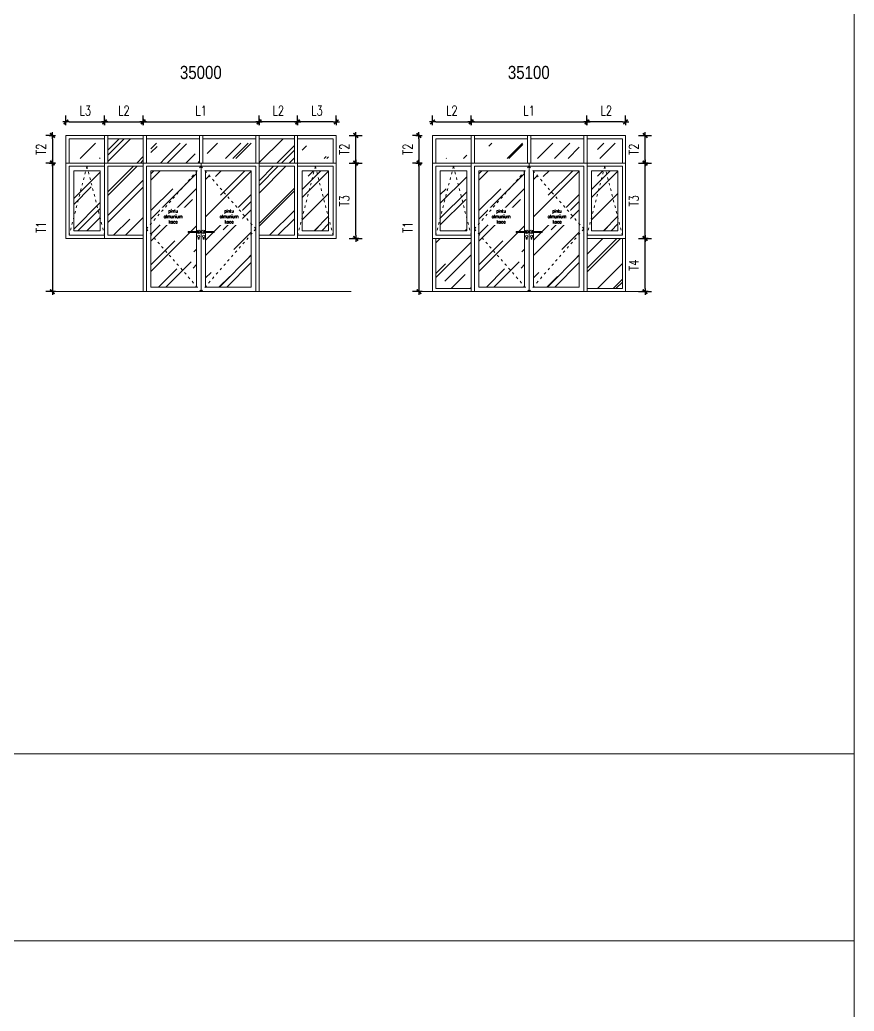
# Model space of a CAD drawing. Header units: centimetres. Extents: x 241563 to 294181, y -34797 to 61752.
# Drawn here: x 281215 to 294181, y -17854 to -2442 of the extents above; entities that cross this region are included whole.
import ezdxf

# ---------------------------------------------------------------- set-up
doc = ezdxf.new("R2010")
doc.units = ezdxf.units.CM
doc.header["$MEASUREMENT"] = 0
doc.linetypes.add('ACAD_ISO03W100', pattern=[30, 12, -18])
doc.layers.add('0.00', color=130, linetype='Continuous', lineweight=0)
doc.layers.add('0.09', color=30, linetype='Continuous', lineweight=9)
doc.styles.add('51DIM', font='SIMPLEX.shx', dxfattribs={"width": 0.85})
doc.styles.add('ISO', font='ARIALN.TTF')
doc.styles.add('TEXT', font='simplex.shx', dxfattribs={"width": 0.75})
doc.dimstyles.new('D100B', dxfattribs={"dimscale": 100, "dimtxt": 1.5, "dimasz": 0.5, "dimexe": 1, "dimexo": 2, "dimgap": 1, "dimtad": 1, "dimdec": 0, "dimzin": 0, "dimdsep": 46, "dimtxsty": 'TEXT', "dimblk1": 'tick', "dimblk2": 'tick', "dimsah": 1, "dimcen": 0, "dimclre": 15, "dimadec": 0, "dimazin": 0, "dimtfac": 1, "dimtdec": 0, "dimtix": 1, "dimtmove": 2, "dimatfit": 3, "dimldrblk": 'tick', "dimfxl": 1, "dimtolj": 1, "dimtzin": 0, "dimarcsym": 0})
pattern_1 = [(45, (29701, -23626.1), (424.2641, 1131.37085), [7500, -1000, 2500, -500]), (45, (29994.45, -22979.1), (-823.7794, 116.6726), [1500, -165, 3000, -375]), (45, (29577.25, -23148.82), (1601.59686, 2075.3584), [4000, -700, 2000, -500])]
pattern_2 = [(45, (-17032.96, -6390.1), (424.2641, 1131.37085), [7500, -1000, 2500, -500]), (45, (-16739.5, -5743.1), (-823.7794, 116.6726), [1500, -165, 3000, -375]), (45, (-17156.7, -5912.83), (1601.59686, 2075.3584), [4000, -700, 2000, -500])]
pattern_3 = [(45, (30301, -23626.1), (424.2641, 1131.37085), [7500, -1000, 2500, -500]), (45, (30594.45, -22979.1), (-823.7794, 116.6726), [1500, -165, 3000, -375]), (45, (30177.25, -23148.82), (1601.59686, 2075.3584), [4000, -700, 2000, -500])]
pattern_4 = [(45, (34797.87, -23626.1), (424.2641, 1131.37085), [7500, -1000, 2500, -500]), (45, (35091.3, -22979.1), (-823.7794, 116.6726), [1500, -165, 3000, -375]), (45, (34674.12, -23148.82), (1601.59686, 2075.3584), [4000, -700, 2000, -500])]

# ---------------------------------------------------------------- blocks, each defined once
blk = doc.blocks.new('tick')
for p, q in [((-1, 0), (1, 0)), ((0, 1), (0, -1))]:
    blk.add_line(p, q)
at = {"const_width": 0.5}
blk.add_lwpolyline([(-0.71, -0.71), (0.71, 0.71)], dxfattribs=at)
blk = doc.blocks.new('*D359')
at = {"color": 15, "linetype": 'Continuous', "lineweight": -2, "ltscale": 2, "transparency": 16777216}
for p, q in [((283132, -4040), (283132, -3929)), ((284932, -4040), (284932, -3929))]:
    blk.add_line(p, q, dxfattribs=at)
at = {"color": 0, "linetype": 'Continuous', "lineweight": -2, "ltscale": 2, "transparency": 16777216}
blk.add_line((283182, -4029), (284882, -4029), dxfattribs=at)
at = {"layer": 'Defpoints', "color": 0, "linetype": 'Continuous', "ltscale": 2, "transparency": 16777216}
for p in [(284932, -4029), (283132, -4240), (284932, -4240)]:
    blk.add_point(p, dxfattribs=at)
at = {"color": 0, "linetype": 'Continuous', "lineweight": -2, "ltscale": 2, "transparency": 16777216, "xscale": 50, "yscale": 50, "zscale": 50, "rotation": 180}
blk.add_blockref('tick', (283132, -4029), dxfattribs=at)
at = {"color": 0, "linetype": 'Continuous', "lineweight": -2, "ltscale": 2, "transparency": 16777216, "xscale": 50, "yscale": 50, "zscale": 50}
blk.add_blockref('tick', (284932, -4029), dxfattribs=at)
at = {"color": 0, "linetype": 'Continuous', "ltscale": 2, "transparency": 16777216, "insert": (284032, -3854), "char_height": 150, "attachment_point": 5, "style": 'TEXT'}
blk.add_mtext('\\A1;L1', dxfattribs=at)
blk = doc.blocks.new('*D360')
at = {"color": 15, "linetype": 'Continuous', "lineweight": -2, "ltscale": 2, "transparency": 16777216}
for p, q in [((284932, -4040), (284932, -3929)), ((285532, -4040), (285532, -3929))]:
    blk.add_line(p, q, dxfattribs=at)
at = {"color": 0, "linetype": 'Continuous', "lineweight": -2, "ltscale": 2, "transparency": 16777216}
blk.add_line((285482, -4029), (284982, -4029), dxfattribs=at)
at = {"layer": 'Defpoints', "color": 0, "linetype": 'Continuous', "ltscale": 2, "transparency": 16777216}
for p in [(284932, -4029), (284932, -4240), (285532, -4240)]:
    blk.add_point(p, dxfattribs=at)
at = {"color": 0, "linetype": 'Continuous', "lineweight": -2, "ltscale": 2, "transparency": 16777216, "xscale": 50, "yscale": 50, "zscale": 50, "rotation": 180}
blk.add_blockref('tick', (284932, -4029), dxfattribs=at)
at = {"color": 0, "linetype": 'Continuous', "lineweight": -2, "ltscale": 2, "transparency": 16777216, "xscale": 50, "yscale": 50, "zscale": 50}
blk.add_blockref('tick', (285532, -4029), dxfattribs=at)
at = {"color": 0, "linetype": 'Continuous', "ltscale": 2, "transparency": 16777216, "insert": (285232, -3854), "char_height": 150, "attachment_point": 5, "style": 'TEXT'}
blk.add_mtext('\\A1;L2', dxfattribs=at)
blk = doc.blocks.new('*D361')
at = {"color": 15, "linetype": 'Continuous', "lineweight": -2, "ltscale": 2, "transparency": 16777216}
for p, q in [((285532, -4040), (285532, -3929)), ((286132, -4040), (286132, -3929))]:
    blk.add_line(p, q, dxfattribs=at)
at = {"color": 0, "linetype": 'Continuous', "lineweight": -2, "ltscale": 2, "transparency": 16777216}
blk.add_line((286082, -4029), (285582, -4029), dxfattribs=at)
at = {"layer": 'Defpoints', "color": 0, "linetype": 'Continuous', "ltscale": 2, "transparency": 16777216}
for p in [(285532, -4029), (285532, -4240), (286132, -4240)]:
    blk.add_point(p, dxfattribs=at)
at = {"color": 0, "linetype": 'Continuous', "lineweight": -2, "ltscale": 2, "transparency": 16777216, "xscale": 50, "yscale": 50, "zscale": 50, "rotation": 180}
blk.add_blockref('tick', (285532, -4029), dxfattribs=at)
at = {"color": 0, "linetype": 'Continuous', "lineweight": -2, "ltscale": 2, "transparency": 16777216, "xscale": 50, "yscale": 50, "zscale": 50}
blk.add_blockref('tick', (286132, -4029), dxfattribs=at)
at = {"color": 0, "linetype": 'Continuous', "ltscale": 2, "transparency": 16777216, "insert": (285832, -3854), "char_height": 150, "attachment_point": 5, "style": 'TEXT'}
blk.add_mtext('\\A1;L3', dxfattribs=at)
blk = doc.blocks.new('*D362')
at = {"color": 15, "linetype": 'Continuous', "lineweight": -2, "ltscale": 2, "transparency": 16777216}
for p, q in [((282532, -4040), (282532, -3929)), ((283132, -4040), (283132, -3929))]:
    blk.add_line(p, q, dxfattribs=at)
at = {"color": 0, "linetype": 'Continuous', "lineweight": -2, "ltscale": 2, "transparency": 16777216}
blk.add_line((282582, -4029), (283082, -4029), dxfattribs=at)
at = {"layer": 'Defpoints', "color": 0, "linetype": 'Continuous', "ltscale": 2, "transparency": 16777216}
for p in [(283132, -4029), (282532, -4240), (283132, -4240)]:
    blk.add_point(p, dxfattribs=at)
at = {"color": 0, "linetype": 'Continuous', "lineweight": -2, "ltscale": 2, "transparency": 16777216, "xscale": 50, "yscale": 50, "zscale": 50, "rotation": 180}
blk.add_blockref('tick', (282532, -4029), dxfattribs=at)
at = {"color": 0, "linetype": 'Continuous', "lineweight": -2, "ltscale": 2, "transparency": 16777216, "xscale": 50, "yscale": 50, "zscale": 50}
blk.add_blockref('tick', (283132, -4029), dxfattribs=at)
at = {"color": 0, "linetype": 'Continuous', "ltscale": 2, "transparency": 16777216, "insert": (282832, -3854), "char_height": 150, "attachment_point": 5, "style": 'TEXT'}
blk.add_mtext('\\A1;L2', dxfattribs=at)
blk = doc.blocks.new('*D363')
at = {"color": 15, "linetype": 'Continuous', "lineweight": -2, "ltscale": 2, "transparency": 16777216}
for p, q in [((281932, -4040), (281932, -3929)), ((282532, -4040), (282532, -3929))]:
    blk.add_line(p, q, dxfattribs=at)
at = {"color": 0, "linetype": 'Continuous', "lineweight": -2, "ltscale": 2, "transparency": 16777216}
blk.add_line((281982, -4029), (282482, -4029), dxfattribs=at)
at = {"layer": 'Defpoints', "color": 0, "linetype": 'Continuous', "ltscale": 2, "transparency": 16777216}
for p in [(282532, -4029), (281932, -4240), (282532, -4240)]:
    blk.add_point(p, dxfattribs=at)
at = {"color": 0, "linetype": 'Continuous', "lineweight": -2, "ltscale": 2, "transparency": 16777216, "xscale": 50, "yscale": 50, "zscale": 50, "rotation": 180}
blk.add_blockref('tick', (281932, -4029), dxfattribs=at)
at = {"color": 0, "linetype": 'Continuous', "lineweight": -2, "ltscale": 2, "transparency": 16777216, "xscale": 50, "yscale": 50, "zscale": 50}
blk.add_blockref('tick', (282532, -4029), dxfattribs=at)
at = {"color": 0, "linetype": 'Continuous', "ltscale": 2, "transparency": 16777216, "insert": (282232, -3854), "char_height": 150, "attachment_point": 5, "style": 'TEXT'}
blk.add_mtext('\\A1;L3', dxfattribs=at)
blk = doc.blocks.new('*D364')
at = {"color": 15, "linetype": 'Continuous', "lineweight": -2, "ltscale": 2, "transparency": 16777216}
for p, q in [((281732, -4668), (281621, -4668)), ((281732, -6668), (281621, -6668))]:
    blk.add_line(p, q, dxfattribs=at)
at = {"color": 0, "linetype": 'Continuous', "lineweight": -2, "ltscale": 2, "transparency": 16777216}
blk.add_line((281721, -4718), (281721, -6618), dxfattribs=at)
at = {"layer": 'Defpoints', "color": 0, "linetype": 'Continuous', "ltscale": 2, "transparency": 16777216}
for p in [(281932, -4668), (281721, -6668), (281932, -6668)]:
    blk.add_point(p, dxfattribs=at)
at = {"color": 0, "linetype": 'Continuous', "lineweight": -2, "ltscale": 2, "transparency": 16777216, "xscale": 50, "yscale": 50, "zscale": 50}
for p, rotation in [((281721, -4668), 90), ((281721, -6668), 270)]:
    blk.add_blockref('tick', p, dxfattribs=dict(at, rotation=rotation))
at = {"color": 0, "linetype": 'Continuous', "ltscale": 2, "transparency": 16777216, "insert": (281546, -5668), "char_height": 150, "attachment_point": 5, "rotation": 90, "style": 'TEXT'}
blk.add_mtext('\\A1;T1', dxfattribs=at)
blk = doc.blocks.new('*D365')
at = {"color": 15, "linetype": 'Continuous', "lineweight": -2, "ltscale": 2, "transparency": 16777216}
for p, q in [((281732, -4240), (281621, -4240)), ((281732, -4668), (281621, -4668))]:
    blk.add_line(p, q, dxfattribs=at)
at = {"color": 0, "linetype": 'Continuous', "lineweight": -2, "ltscale": 2, "transparency": 16777216}
blk.add_line((281721, -4290), (281721, -4618), dxfattribs=at)
at = {"layer": 'Defpoints', "color": 0, "linetype": 'Continuous', "ltscale": 2, "transparency": 16777216}
for p in [(281932, -4240), (281721, -4668), (281932, -4668)]:
    blk.add_point(p, dxfattribs=at)
at = {"color": 0, "linetype": 'Continuous', "lineweight": -2, "ltscale": 2, "transparency": 16777216, "xscale": 50, "yscale": 50, "zscale": 50}
for p, rotation in [((281721, -4240), 90), ((281721, -4668), 270)]:
    blk.add_blockref('tick', p, dxfattribs=dict(at, rotation=rotation))
at = {"color": 0, "linetype": 'Continuous', "ltscale": 2, "transparency": 16777216, "insert": (281546, -4454), "char_height": 150, "attachment_point": 5, "rotation": 90, "style": 'TEXT'}
blk.add_mtext('\\A1;T2', dxfattribs=at)
blk = doc.blocks.new('*D366')
at = {"color": 15, "linetype": 'Continuous', "lineweight": -2, "ltscale": 2, "transparency": 16777216}
for p, q in [((286332, -4240), (286535, -4240)), ((286332, -4668), (286535, -4668))]:
    blk.add_line(p, q, dxfattribs=at)
at = {"color": 0, "linetype": 'Continuous', "lineweight": -2, "ltscale": 2, "transparency": 16777216}
blk.add_line((286435, -4618), (286435, -4290), dxfattribs=at)
at = {"layer": 'Defpoints', "color": 0, "linetype": 'Continuous', "ltscale": 2, "transparency": 16777216}
for p in [(286132, -4240), (286435, -4240), (286132, -4668)]:
    blk.add_point(p, dxfattribs=at)
at = {"color": 0, "linetype": 'Continuous', "lineweight": -2, "ltscale": 2, "transparency": 16777216, "xscale": 50, "yscale": 50, "zscale": 50}
for p, rotation in [((286435, -4240), 90), ((286435, -4668), 270)]:
    blk.add_blockref('tick', p, dxfattribs=dict(at, rotation=rotation))
at = {"color": 0, "linetype": 'Continuous', "ltscale": 2, "transparency": 16777216, "insert": (286260, -4454), "char_height": 150, "attachment_point": 5, "rotation": 90, "style": 'TEXT'}
blk.add_mtext('\\A1;T2', dxfattribs=at)
blk = doc.blocks.new('*D367')
at = {"color": 15, "linetype": 'Continuous', "lineweight": -2, "ltscale": 2, "transparency": 16777216}
for p, q in [((286332, -4668), (286535, -4668)), ((286332, -5841), (286535, -5841))]:
    blk.add_line(p, q, dxfattribs=at)
at = {"color": 0, "linetype": 'Continuous', "lineweight": -2, "ltscale": 2, "transparency": 16777216}
blk.add_line((286435, -5791), (286435, -4718), dxfattribs=at)
at = {"layer": 'Defpoints', "color": 0, "linetype": 'Continuous', "ltscale": 2, "transparency": 16777216}
for p in [(286132, -4668), (286435, -4668), (286132, -5841)]:
    blk.add_point(p, dxfattribs=at)
at = {"color": 0, "linetype": 'Continuous', "lineweight": -2, "ltscale": 2, "transparency": 16777216, "xscale": 50, "yscale": 50, "zscale": 50}
for p, rotation in [((286435, -4668), 90), ((286435, -5841), 270)]:
    blk.add_blockref('tick', p, dxfattribs=dict(at, rotation=rotation))
at = {"color": 0, "linetype": 'Continuous', "ltscale": 2, "transparency": 16777216, "insert": (286260, -5255), "char_height": 150, "attachment_point": 5, "rotation": 90, "style": 'TEXT'}
blk.add_mtext('\\A1;T3', dxfattribs=at)
blk = doc.blocks.new('*D368')
at = {"color": 15, "linetype": 'Continuous', "lineweight": -2, "ltscale": 2, "transparency": 16777216}
for p, q in [((288229, -4040), (288229, -3929)), ((290029, -4040), (290029, -3929))]:
    blk.add_line(p, q, dxfattribs=at)
at = {"color": 0, "linetype": 'Continuous', "lineweight": -2, "ltscale": 2, "transparency": 16777216}
blk.add_line((288279, -4029), (289979, -4029), dxfattribs=at)
at = {"layer": 'Defpoints', "color": 0, "linetype": 'Continuous', "ltscale": 2, "transparency": 16777216}
for p in [(290029, -4029), (288229, -4240), (290029, -4240)]:
    blk.add_point(p, dxfattribs=at)
at = {"color": 0, "linetype": 'Continuous', "lineweight": -2, "ltscale": 2, "transparency": 16777216, "xscale": 50, "yscale": 50, "zscale": 50, "rotation": 180}
blk.add_blockref('tick', (288229, -4029), dxfattribs=at)
at = {"color": 0, "linetype": 'Continuous', "lineweight": -2, "ltscale": 2, "transparency": 16777216, "xscale": 50, "yscale": 50, "zscale": 50}
blk.add_blockref('tick', (290029, -4029), dxfattribs=at)
at = {"color": 0, "linetype": 'Continuous', "ltscale": 2, "transparency": 16777216, "insert": (289129, -3854), "char_height": 150, "attachment_point": 5, "style": 'TEXT'}
blk.add_mtext('\\A1;L1', dxfattribs=at)
blk = doc.blocks.new('*D369')
at = {"color": 15, "linetype": 'Continuous', "lineweight": -2, "ltscale": 2, "transparency": 16777216}
for p, q in [((287629, -4040), (287629, -3929)), ((288229, -4040), (288229, -3929))]:
    blk.add_line(p, q, dxfattribs=at)
at = {"color": 0, "linetype": 'Continuous', "lineweight": -2, "ltscale": 2, "transparency": 16777216}
blk.add_line((287679, -4029), (288179, -4029), dxfattribs=at)
at = {"layer": 'Defpoints', "color": 0, "linetype": 'Continuous', "ltscale": 2, "transparency": 16777216}
for p in [(288229, -4029), (287629, -4240), (288229, -4240)]:
    blk.add_point(p, dxfattribs=at)
at = {"color": 0, "linetype": 'Continuous', "lineweight": -2, "ltscale": 2, "transparency": 16777216, "xscale": 50, "yscale": 50, "zscale": 50, "rotation": 180}
blk.add_blockref('tick', (287629, -4029), dxfattribs=at)
at = {"color": 0, "linetype": 'Continuous', "lineweight": -2, "ltscale": 2, "transparency": 16777216, "xscale": 50, "yscale": 50, "zscale": 50}
blk.add_blockref('tick', (288229, -4029), dxfattribs=at)
at = {"color": 0, "linetype": 'Continuous', "ltscale": 2, "transparency": 16777216, "insert": (287929, -3854), "char_height": 150, "attachment_point": 5, "style": 'TEXT'}
blk.add_mtext('\\A1;L2', dxfattribs=at)
blk = doc.blocks.new('*D370')
at = {"color": 15, "linetype": 'Continuous', "lineweight": -2, "ltscale": 2, "transparency": 16777216}
for p, q in [((290029, -4040), (290029, -3929)), ((290629, -4040), (290629, -3929))]:
    blk.add_line(p, q, dxfattribs=at)
at = {"color": 0, "linetype": 'Continuous', "lineweight": -2, "ltscale": 2, "transparency": 16777216}
blk.add_line((290579, -4029), (290079, -4029), dxfattribs=at)
at = {"layer": 'Defpoints', "color": 0, "linetype": 'Continuous', "ltscale": 2, "transparency": 16777216}
for p in [(290029, -4029), (290029, -4240), (290629, -4240)]:
    blk.add_point(p, dxfattribs=at)
at = {"color": 0, "linetype": 'Continuous', "lineweight": -2, "ltscale": 2, "transparency": 16777216, "xscale": 50, "yscale": 50, "zscale": 50, "rotation": 180}
blk.add_blockref('tick', (290029, -4029), dxfattribs=at)
at = {"color": 0, "linetype": 'Continuous', "lineweight": -2, "ltscale": 2, "transparency": 16777216, "xscale": 50, "yscale": 50, "zscale": 50}
blk.add_blockref('tick', (290629, -4029), dxfattribs=at)
at = {"color": 0, "linetype": 'Continuous', "ltscale": 2, "transparency": 16777216, "insert": (290329, -3854), "char_height": 150, "attachment_point": 5, "style": 'TEXT'}
blk.add_mtext('\\A1;L2', dxfattribs=at)
blk = doc.blocks.new('*D371')
at = {"color": 15, "linetype": 'Continuous', "lineweight": -2, "ltscale": 2, "transparency": 16777216}
for p, q in [((287429, -4668), (287317, -4668)), ((287429, -6668), (287317, -6668))]:
    blk.add_line(p, q, dxfattribs=at)
at = {"color": 0, "linetype": 'Continuous', "lineweight": -2, "ltscale": 2, "transparency": 16777216}
blk.add_line((287417, -4718), (287417, -6618), dxfattribs=at)
at = {"layer": 'Defpoints', "color": 0, "linetype": 'Continuous', "ltscale": 2, "transparency": 16777216}
for p in [(287629, -4668), (287417, -6668), (287629, -6668)]:
    blk.add_point(p, dxfattribs=at)
at = {"color": 0, "linetype": 'Continuous', "lineweight": -2, "ltscale": 2, "transparency": 16777216, "xscale": 50, "yscale": 50, "zscale": 50}
for p, rotation in [((287417, -4668), 90), ((287417, -6668), 270)]:
    blk.add_blockref('tick', p, dxfattribs=dict(at, rotation=rotation))
at = {"color": 0, "linetype": 'Continuous', "ltscale": 2, "transparency": 16777216, "insert": (287242, -5668), "char_height": 150, "attachment_point": 5, "rotation": 90, "style": 'TEXT'}
blk.add_mtext('\\A1;T1', dxfattribs=at)
blk = doc.blocks.new('*D372')
at = {"color": 15, "linetype": 'Continuous', "lineweight": -2, "ltscale": 2, "transparency": 16777216}
for p, q in [((287429, -4240), (287317, -4240)), ((287429, -4668), (287317, -4668))]:
    blk.add_line(p, q, dxfattribs=at)
at = {"color": 0, "linetype": 'Continuous', "lineweight": -2, "ltscale": 2, "transparency": 16777216}
blk.add_line((287417, -4290), (287417, -4618), dxfattribs=at)
at = {"layer": 'Defpoints', "color": 0, "linetype": 'Continuous', "ltscale": 2, "transparency": 16777216}
for p in [(287629, -4240), (287417, -4668), (287629, -4668)]:
    blk.add_point(p, dxfattribs=at)
at = {"color": 0, "linetype": 'Continuous', "lineweight": -2, "ltscale": 2, "transparency": 16777216, "xscale": 50, "yscale": 50, "zscale": 50}
for p, rotation in [((287417, -4240), 90), ((287417, -4668), 270)]:
    blk.add_blockref('tick', p, dxfattribs=dict(at, rotation=rotation))
at = {"color": 0, "linetype": 'Continuous', "ltscale": 2, "transparency": 16777216, "insert": (287242, -4454), "char_height": 150, "attachment_point": 5, "rotation": 90, "style": 'TEXT'}
blk.add_mtext('\\A1;T2', dxfattribs=at)
blk = doc.blocks.new('*D373')
at = {"color": 15, "linetype": 'Continuous', "lineweight": -2, "ltscale": 2, "transparency": 16777216}
for p, q in [((290829, -4240), (291032, -4240)), ((290829, -4668), (291032, -4668))]:
    blk.add_line(p, q, dxfattribs=at)
at = {"color": 0, "linetype": 'Continuous', "lineweight": -2, "ltscale": 2, "transparency": 16777216}
blk.add_line((290932, -4618), (290932, -4290), dxfattribs=at)
at = {"layer": 'Defpoints', "color": 0, "linetype": 'Continuous', "ltscale": 2, "transparency": 16777216}
for p in [(290629, -4240), (290932, -4240), (290629, -4668)]:
    blk.add_point(p, dxfattribs=at)
at = {"color": 0, "linetype": 'Continuous', "lineweight": -2, "ltscale": 2, "transparency": 16777216, "xscale": 50, "yscale": 50, "zscale": 50}
for p, rotation in [((290932, -4240), 90), ((290932, -4668), 270)]:
    blk.add_blockref('tick', p, dxfattribs=dict(at, rotation=rotation))
at = {"color": 0, "linetype": 'Continuous', "ltscale": 2, "transparency": 16777216, "insert": (290757, -4454), "char_height": 150, "attachment_point": 5, "rotation": 90, "style": 'TEXT'}
blk.add_mtext('\\A1;T2', dxfattribs=at)
blk = doc.blocks.new('*D374')
at = {"color": 15, "linetype": 'Continuous', "lineweight": -2, "ltscale": 2, "transparency": 16777216}
for p, q in [((290829, -4668), (291032, -4668)), ((290829, -5841), (291032, -5841))]:
    blk.add_line(p, q, dxfattribs=at)
at = {"color": 0, "linetype": 'Continuous', "lineweight": -2, "ltscale": 2, "transparency": 16777216}
blk.add_line((290932, -5791), (290932, -4718), dxfattribs=at)
at = {"layer": 'Defpoints', "color": 0, "linetype": 'Continuous', "ltscale": 2, "transparency": 16777216}
for p in [(290629, -4668), (290932, -4668), (290629, -5841)]:
    blk.add_point(p, dxfattribs=at)
at = {"color": 0, "linetype": 'Continuous', "lineweight": -2, "ltscale": 2, "transparency": 16777216, "xscale": 50, "yscale": 50, "zscale": 50}
for p, rotation in [((290932, -4668), 90), ((290932, -5841), 270)]:
    blk.add_blockref('tick', p, dxfattribs=dict(at, rotation=rotation))
at = {"color": 0, "linetype": 'Continuous', "ltscale": 2, "transparency": 16777216, "insert": (290757, -5255), "char_height": 150, "attachment_point": 5, "rotation": 90, "style": 'TEXT'}
blk.add_mtext('\\A1;T3', dxfattribs=at)
blk = doc.blocks.new('*D375')
at = {"color": 15, "linetype": 'Continuous', "lineweight": -2, "ltscale": 2, "transparency": 16777216}
for p, q in [((290829, -5841), (291032, -5841)), ((290829, -6668), (291032, -6668))]:
    blk.add_line(p, q, dxfattribs=at)
at = {"color": 0, "linetype": 'Continuous', "lineweight": -2, "ltscale": 2, "transparency": 16777216}
blk.add_line((290932, -6618), (290932, -5891), dxfattribs=at)
at = {"layer": 'Defpoints', "color": 0, "linetype": 'Continuous', "ltscale": 2, "transparency": 16777216}
for p in [(290629, -5841), (290932, -5841), (290629, -6668)]:
    blk.add_point(p, dxfattribs=at)
at = {"color": 0, "linetype": 'Continuous', "lineweight": -2, "ltscale": 2, "transparency": 16777216, "xscale": 50, "yscale": 50, "zscale": 50}
for p, rotation in [((290932, -5841), 90), ((290932, -6668), 270)]:
    blk.add_blockref('tick', p, dxfattribs=dict(at, rotation=rotation))
at = {"color": 0, "linetype": 'Continuous', "ltscale": 2, "transparency": 16777216, "insert": (290757, -6255), "char_height": 150, "attachment_point": 5, "rotation": 90, "style": 'TEXT'}
blk.add_mtext('\\A1;T4', dxfattribs=at)

msp = doc.modelspace()

# ---------------------------------------------------------------- hatches: boundary and pattern name
at = {"layer": '0.00', "linetype": 'Continuous', "ltscale": 2}
h = msp.add_hatch(dxfattribs=at)
h.set_pattern_fill('AR-RROOF', color=4, scale=500, angle=45)
h.set_pattern_definition(pattern_2)
h.paths.add_polyline_path([(282462.2, -4598.1), (282052.2, -4598.1), (282052.2, -4359.8), (282462.2, -4359.8)])
h.paths.add_polyline_path([(282582.2, -4668.1), (283132.2, -4668.1), (283132.2, -4289.8), (282582.2, -4289.8)])
h.paths.add_polyline_path([(283937.2, -4598.1), (283252.2, -4598.1), (283252.2, -4359.8), (283937.2, -4359.8)], flags=16)
edge = h.paths.add_edge_path()
edge.add_line((283182.2, -4668.1), (283607.2, -4289.8))
edge.add_line((283607.2, -4289.8), (284032.2, -4668.1))
h = msp.add_hatch(dxfattribs=at)
h.set_pattern_fill('AR-RROOF', color=4, scale=500, angle=45)
h.set_pattern_definition(pattern_2)
h.paths.add_polyline_path([(283937.2, -4598.1), (283252.2, -4598.1), (283252.2, -4359.8), (283937.2, -4359.8)])
h.paths.add_polyline_path([(284127.2, -4598.1), (284812.2, -4598.1), (284812.2, -4359.8), (284127.2, -4359.8)])
h.paths.add_polyline_path([(285482.2, -4668.1), (284932.2, -4668.1), (284932.2, -4289.8), (285482.2, -4289.8)])
h.paths.add_polyline_path([(286012.2, -4598.1), (285602.2, -4598.1), (285602.2, -4359.8), (286012.2, -4359.8)])
h = msp.add_hatch(dxfattribs=at)
h.set_pattern_fill('AR-RROOF', color=4, scale=500, angle=45)
h.set_pattern_definition(pattern_2)
h.paths.add_polyline_path([(288159.1, -4598.1), (287749.1, -4598.1), (287749.1, -4359.8), (288159.1, -4359.8)])
h.paths.add_polyline_path([(289034.1, -4598.1), (288349.1, -4598.1), (288349.1, -4359.8), (289034.1, -4359.8)])
h.paths.add_polyline_path([(289224.1, -4598.1), (289909.1, -4598.1), (289909.1, -4359.8), (289224.1, -4359.8)])
h.paths.add_polyline_path([(290509.1, -4598.1), (290099.1, -4598.1), (290099.1, -4359.8), (290509.1, -4359.8)])
h = msp.add_hatch(dxfattribs=at)
h.set_pattern_fill('AR-RROOF', color=4, scale=500, angle=45)
h.set_pattern_definition(pattern_2)
h.paths.add_polyline_path([(282582.2, -4718.1), (283132.2, -4718.1), (283132.2, -5791.5), (282582.2, -5791.5)])
h = msp.add_hatch(dxfattribs=at)
h.set_pattern_fill('AR-RROOF', color=4, scale=500, angle=45)
h.set_pattern_definition(pattern_2)
h.paths.add_polyline_path([(285482.2, -4718.1), (284932.2, -4718.1), (284932.2, -5791.5), (285482.2, -5791.5)])
h = msp.add_hatch(dxfattribs=at)
h.set_pattern_fill('AR-RROOF', color=4, scale=500, angle=45)
h.set_pattern_definition(pattern_3)
h.paths.add_polyline_path([(282052.2, -4788.1), (282462.2, -4788.1), (282462.2, -5721.5), (282052.2, -5721.5)])
h = msp.add_hatch(dxfattribs=at)
h.set_pattern_fill('AR-RROOF', color=4, scale=500, angle=45)
h.set_pattern_definition(pattern_1)
h.paths.add_polyline_path([(283962.2, -6598.1), (283252.2, -6598.1), (283252.2, -4788.1), (283962.2, -4788.1)])
h = msp.add_hatch(dxfattribs=at)
h.set_pattern_fill('AR-RROOF', color=4, scale=500, angle=45)
h.set_pattern_definition(pattern_1)
h.paths.add_polyline_path([(284102.2, -6598.1), (284812.2, -6598.1), (284812.2, -4788.1), (284102.2, -4788.1)])
h = msp.add_hatch(dxfattribs=at)
h.set_pattern_fill('AR-RROOF', color=4, scale=500, angle=45)
h.set_pattern_definition(pattern_3)
h.paths.add_polyline_path([(286012.2, -4788.1), (285602.2, -4788.1), (285602.2, -5721.5), (286012.2, -5721.5)])
h = msp.add_hatch(dxfattribs=at)
h.set_pattern_fill('AR-RROOF', color=4, scale=500, angle=45)
h.set_pattern_definition([(45, (33947.87, -23626.1), (424.2641, 1131.37085), [7500, -1000, 2500, -500]), (45, (34241.3, -22979.1), (-823.7794, 116.6726), [1500, -165, 3000, -375]), (45, (33824.12, -23148.82), (1601.59686, 2075.3584), [4000, -700, 2000, -500])])
h.paths.add_polyline_path([(287749.1, -4788.1), (288159.1, -4788.1), (288159.1, -5721.5), (287749.1, -5721.5)])
h = msp.add_hatch(dxfattribs=at)
h.set_pattern_fill('AR-RROOF', color=4, scale=500, angle=45)
h.set_pattern_definition(pattern_4)
h.paths.add_polyline_path([(289059.1, -6598.1), (288349.1, -6598.1), (288349.1, -4788.1), (289059.1, -4788.1)])
h = msp.add_hatch(dxfattribs=at)
h.set_pattern_fill('AR-RROOF', color=4, scale=500, angle=45)
h.set_pattern_definition(pattern_4)
h.paths.add_polyline_path([(289199.1, -6598.1), (289909.1, -6598.1), (289909.1, -4788.1), (289199.1, -4788.1)])
h = msp.add_hatch(dxfattribs=at)
h.set_pattern_fill('AR-RROOF', color=4, scale=500, angle=45)
h.set_pattern_definition(pattern_4)
h.paths.add_polyline_path([(290509.1, -4788.1), (290099.1, -4788.1), (290099.1, -5721.5), (290509.1, -5721.5)])
h = msp.add_hatch(dxfattribs=at)
h.set_pattern_fill('AR-RROOF', color=4, scale=500, angle=45)
h.set_pattern_definition([(45, (20891.6, -23626.1), (424.2641, 1131.37085), [7500, -1000, 2500, -500]), (45, (21185.04, -22979.1), (-823.7794, 116.6726), [1500, -165, 3000, -375]), (45, (20767.84, -23148.82), (1601.59686, 2075.3584), [4000, -700, 2000, -500])])
h.paths.add_polyline_path([(287679.1, -5841.5), (288229.1, -5841.5), (288229.1, -6618.1), (287679.1, -6618.1)])
h = msp.add_hatch(dxfattribs=at)
h.set_pattern_fill('AR-RROOF', color=4, scale=500, angle=45)
h.set_pattern_definition([(45, (21741.6, -23626.1), (424.2641, 1131.37085), [7500, -1000, 2500, -500]), (45, (22035.04, -22979.1), (-823.7794, 116.6726), [1500, -165, 3000, -375]), (45, (21617.84, -23148.82), (1601.59686, 2075.3584), [4000, -700, 2000, -500])])
h.paths.add_polyline_path([(290579.1, -5841.5), (290029.1, -5841.5), (290029.1, -6618.1), (290579.1, -6618.1)])

# ---------------------------------------------------------------- linework, layer by layer
at = {"layer": '0.00', "color": 40, "linetype": 'Continuous', "ltscale": 2, "true_color": 0xf8d731}
for p, q in [((282532.2, -4668.1), (281932.2, -4668.1)), ((283132.2, -4668.1), (282532.2, -4668.1)), ((284932.2, -4668.1), (285532.2, -4668.1)), ((285532.2, -4668.1), (286132.2, -4668.1)), ((288229.1, -4668.1), (287629.1, -4668.1)), ((290029.1, -4668.1), (290629.1, -4668.1))]:
    msp.add_line(p, q, dxfattribs=at)
at = {"layer": '0.00', "color": 40, "linetype": 'Continuous', "ltscale": 0.5, "true_color": 0xf8d731}
for p, q in [((281699.1, -6668.1), (284334, -6668.1)), ((286365.4, -6668.1), (283730.5, -6668.1)), ((290833.4, -6668.1), (287315.6, -6668.1))]:
    msp.add_line(p, q, dxfattribs=at)
for points in [[(282582.2, -4668.1), (281932.2, -4668.1), (281932.2, -4239.8), (282582.2, -4239.8)], [(282532.2, -4668.1), (281982.2, -4668.1), (281982.2, -4289.8), (282532.2, -4289.8)], [(282532.2, -4668.1), (283182.2, -4668.1), (283182.2, -4239.8), (282532.2, -4239.8)], [(282582.2, -4668.1), (283132.2, -4668.1), (283132.2, -4289.8), (282582.2, -4289.8)], [(284057.2, -4668.1), (283132.2, -4668.1), (283132.2, -4239.8), (284057.2, -4239.8)], [(284057.2, -4668.1), (283132.2, -4668.1), (283132.2, -4239.8), (284057.2, -4239.8)], [(284007.2, -4668.1), (283182.2, -4668.1), (283182.2, -4289.8), (284007.2, -4289.8)], [(284007.2, -4668.1), (283182.2, -4668.1), (283182.2, -4289.8), (284007.2, -4289.8)], [(284007.2, -4668.1), (284932.2, -4668.1), (284932.2, -4239.8), (284007.2, -4239.8)], [(284007.2, -4668.1), (284932.2, -4668.1), (284932.2, -4239.8), (284007.2, -4239.8)], [(284057.2, -4668.1), (284882.2, -4668.1), (284882.2, -4289.8), (284057.2, -4289.8)], [(284057.2, -4668.1), (284882.2, -4668.1), (284882.2, -4289.8), (284057.2, -4289.8)], [(285532.2, -4668.1), (284882.2, -4668.1), (284882.2, -4239.8), (285532.2, -4239.8)], [(285482.2, -4668.1), (284932.2, -4668.1), (284932.2, -4289.8), (285482.2, -4289.8)], [(286132.2, -4668.1), (285482.2, -4668.1), (285482.2, -4239.8), (286132.2, -4239.8)], [(286082.2, -4668.1), (285532.2, -4668.1), (285532.2, -4289.8), (286082.2, -4289.8)], [(288279.1, -4668.1), (287629.1, -4668.1), (287629.1, -4239.8), (288279.1, -4239.8)], [(288229.1, -4668.1), (287679.1, -4668.1), (287679.1, -4289.8), (288229.1, -4289.8)], [(289154.1, -4668.1), (288229.1, -4668.1), (288229.1, -4239.8), (289154.1, -4239.8)], [(289154.1, -4668.1), (288229.1, -4668.1), (288229.1, -4239.8), (289154.1, -4239.8)], [(289104.1, -4668.1), (288279.1, -4668.1), (288279.1, -4289.8), (289104.1, -4289.8)], [(289104.1, -4668.1), (288279.1, -4668.1), (288279.1, -4289.8), (289104.1, -4289.8)], [(289104.1, -4668.1), (290029.1, -4668.1), (290029.1, -4239.8), (289104.1, -4239.8)], [(289104.1, -4668.1), (290029.1, -4668.1), (290029.1, -4239.8), (289104.1, -4239.8)], [(289154.1, -4668.1), (289979.1, -4668.1), (289979.1, -4289.8), (289154.1, -4289.8)], [(289154.1, -4668.1), (289979.1, -4668.1), (289979.1, -4289.8), (289154.1, -4289.8)], [(290629.1, -4668.1), (289979.1, -4668.1), (289979.1, -4239.8), (290629.1, -4239.8)], [(290579.1, -4668.1), (290029.1, -4668.1), (290029.1, -4289.8), (290579.1, -4289.8)], [(284032.2, -6668.1), (283132.2, -6668.1), (283132.2, -4668.1), (284032.2, -4668.1)], [(284032.2, -6668.1), (283182.2, -6668.1), (283182.2, -4718.1), (284032.2, -4718.1)], [(284032.2, -6668.1), (284932.2, -6668.1), (284932.2, -4668.1), (284032.2, -4668.1)], [(284032.2, -6668.1), (284882.2, -6668.1), (284882.2, -4718.1), (284032.2, -4718.1)], [(289129.1, -6668.1), (288229.1, -6668.1), (288229.1, -4668.1), (289129.1, -4668.1)], [(289129.1, -6668.1), (288279.1, -6668.1), (288279.1, -4718.1), (289129.1, -4718.1)], [(289129.1, -6668.1), (290029.1, -6668.1), (290029.1, -4668.1), (289129.1, -4668.1)], [(289129.1, -6668.1), (289979.1, -6668.1), (289979.1, -4718.1), (289129.1, -4718.1)], [(283962.2, -6598.1), (283252.2, -6598.1), (283252.2, -4788.1), (283962.2, -4788.1)], [(284102.2, -6598.1), (284812.2, -6598.1), (284812.2, -4788.1), (284102.2, -4788.1)], [(289059.1, -6598.1), (288349.1, -6598.1), (288349.1, -4788.1), (289059.1, -4788.1)], [(289199.1, -6598.1), (289909.1, -6598.1), (289909.1, -4788.1), (289199.1, -4788.1)], [(283994.8, -5730.5), (283829.5, -5730.5), (283829.5, -5746.3), (283994.8, -5746.3)], [(284069.7, -5730.5), (284235, -5730.5), (284235, -5746.3), (284069.7, -5746.3)], [(289091.6, -5730.5), (288926.3, -5730.5), (288926.3, -5746.3), (289091.6, -5746.3)], [(289166.6, -5730.5), (289331.9, -5730.5), (289331.9, -5746.3), (289166.6, -5746.3)]]:
    msp.add_lwpolyline(points, close=True, dxfattribs=at)
at = {"layer": '0.00', "color": 40, "linetype": 'Continuous', "ltscale": 2, "true_color": 0xf8d731}
for points in [[(281932.2, -4668.1), (282532.2, -4668.1), (282532.2, -5841.5), (281932.2, -5841.5)], [(281982.2, -4718.1), (282532.2, -4718.1), (282532.2, -5791.5), (281982.2, -5791.5)], [(282532.2, -4668.1), (283132.2, -4668.1), (283132.2, -5841.5), (282532.2, -5841.5)], [(282582.2, -4718.1), (283132.2, -4718.1), (283132.2, -5791.5), (282582.2, -5791.5)], [(285532.2, -4668.1), (284932.2, -4668.1), (284932.2, -5841.5), (285532.2, -5841.5)], [(285482.2, -4718.1), (284932.2, -4718.1), (284932.2, -5791.5), (285482.2, -5791.5)], [(286132.2, -4668.1), (285532.2, -4668.1), (285532.2, -5841.5), (286132.2, -5841.5)], [(286082.2, -4718.1), (285532.2, -4718.1), (285532.2, -5791.5), (286082.2, -5791.5)], [(287629.1, -4668.1), (288229.1, -4668.1), (288229.1, -5841.5), (287629.1, -5841.5)], [(287679.1, -4718.1), (288229.1, -4718.1), (288229.1, -5791.5), (287679.1, -5791.5)], [(290629.1, -4668.1), (290029.1, -4668.1), (290029.1, -5841.5), (290629.1, -5841.5)], [(290579.1, -4718.1), (290029.1, -4718.1), (290029.1, -5791.5), (290579.1, -5791.5)], [(282052.2, -4788.1), (282462.2, -4788.1), (282462.2, -5721.5), (282052.2, -5721.5)], [(286012.2, -4788.1), (285602.2, -4788.1), (285602.2, -5721.5), (286012.2, -5721.5)], [(287749.1, -4788.1), (288159.1, -4788.1), (288159.1, -5721.5), (287749.1, -5721.5)], [(290509.1, -4788.1), (290099.1, -4788.1), (290099.1, -5721.5), (290509.1, -5721.5)], [(287629.1, -5841.5), (288229.1, -5841.5), (288229.1, -6668.1), (287629.1, -6668.1)], [(287679.1, -5841.5), (288229.1, -5841.5), (288229.1, -6618.1), (287679.1, -6618.1)], [(290629.1, -5841.5), (290029.1, -5841.5), (290029.1, -6668.1), (290629.1, -6668.1)], [(290579.1, -5841.5), (290029.1, -5841.5), (290029.1, -6618.1), (290579.1, -6618.1)]]:
    msp.add_lwpolyline(points, close=True, dxfattribs=at)
at = {"layer": '0.00', "color": 40, "linetype": 'ACAD_ISO03W100', "ltscale": 3, "true_color": 0xf8d731}
for points in [[(282257.2, -4718.1), (281982.2, -5791.5)], [(282257.2, -4718.1), (282532.2, -5791.5)], [(285807.2, -4718.1), (285532.2, -5791.5)], [(285807.2, -4718.1), (286082.2, -5791.5)], [(287954.1, -4718.1), (287679.1, -5791.5)], [(287954.1, -4718.1), (288229.1, -5791.5)], [(290304.1, -4718.1), (290029.1, -5791.5)], [(290304.1, -4718.1), (290579.1, -5791.5)]]:
    msp.add_lwpolyline(points, dxfattribs=at)
at = {"layer": '0.00', "color": 40, "linetype": 'Continuous', "ltscale": 0.5, "true_color": 0xf8d731}
for points in [[(283987.4, -5823.6), (283987.4, -5853.4), (284002.2, -5853.4), (284002.2, -5823.6)], [(284077.1, -5823.6), (284077.1, -5853.4), (284062.3, -5853.4), (284062.3, -5823.6)], [(289084.2, -5823.6), (289084.2, -5853.4), (289099.1, -5853.4), (289099.1, -5823.6)], [(289174, -5823.6), (289174, -5853.4), (289159.1, -5853.4), (289159.1, -5823.6)]]:
    msp.add_lwpolyline(points, dxfattribs=at)
at = {"layer": '0.00', "color": 6, "linetype": 'Continuous', "ltscale": 2}
for points in [[(247733.3, -13852.2), (294181.1, -13852.2), (294181.1, -34797.3), (247733.3, -34797.3)], [(247733.3, -13852.2), (294181.1, -13852.2), (294181.1, -16762.7), (247733.3, -16762.7)]]:
    msp.add_lwpolyline(points, close=True, dxfattribs=at)
at = {"layer": '0.00', "color": 40, "linetype": 'Continuous', "ltscale": 0.5, "true_color": 0xf8d731}
for centre in [(283994.8, -5807), (284069.7, -5807), (289091.6, -5807), (289166.6, -5807)]:
    msp.add_circle(centre, 18.1, dxfattribs=at)
for centre, start, end in [((283994.8, -5738.4), 197.67913, 162.32087), ((284069.7, -5738.4), 17.67913, 342.32087), ((289091.6, -5738.4), 197.67913, 162.32087), ((289166.6, -5738.4), 17.67913, 342.32087)]:
    msp.add_arc(centre, 25.9, start, end, dxfattribs=at)

# ---------------------------------------------------------------- texts
at = {"layer": '0.00', "color": 40, "linetype": 'Continuous', "ltscale": 2, "true_color": 0xf8d731, "char_height": 204.1, "width": 604.134, "attachment_point": 1, "style": 'ISO'}
for s, insert in [('35000', (283702.5, -3158.1)), ('35100', (288799.3, -3158.1))]:
    msp.add_mtext(s, dxfattribs=dict(at, insert=insert))

# ---------------------------------------------------------------- dimensions: what is measured, and where the dimension line sits
at = {"linetype": 'Continuous', "ltscale": 2}
for base, p1, p2, angle, text, picture, middle in [((282532.2, -4029.1), (281932.2, -4239.8), (282532.2, -4239.8), 0, 'L3', '*D363', (282232.2, -3854.1)), ((283132.2, -4029.1), (282532.2, -4239.8), (283132.2, -4239.8), 0, 'L2', '*D362', (282832.2, -3854.1)), ((284932.2, -4029.1), (285532.2, -4239.8), (284932.2, -4239.8), 180, 'L2', '*D360', (285232.2, -3854.1)), ((285532.2, -4029.1), (286132.2, -4239.8), (285532.2, -4239.8), 180, 'L3', '*D361', (285832.2, -3854.1)), ((288229.1, -4029.1), (287629.1, -4239.8), (288229.1, -4239.8), 0, 'L2', '*D369', (287929.1, -3854.1)), ((290029.1, -4029.1), (290629.1, -4239.8), (290029.1, -4239.8), 180, 'L2', '*D370', (290329.1, -3854.1)), ((281720.6, -4668.1), (281932.2, -4239.8), (281932.2, -4668.1), 90, 'T2', '*D365', (281545.6, -4453.9)), ((286434.8, -4239.8), (286132.2, -4668.1), (286132.2, -4239.8), 90, 'T2', '*D366', (286259.8, -4453.9)), ((287417.5, -4668.1), (287629.1, -4239.8), (287629.1, -4668.1), 90, 'T2', '*D372', (287242.5, -4453.9)), ((290931.7, -4239.8), (290629.1, -4668.1), (290629.1, -4239.8), 90, 'T2', '*D373', (290756.7, -4453.9)), ((281720.6, -6668.1), (281932.2, -4668.1), (281932.2, -6668.1), 90, 'T1', '*D364', (281545.6, -5668.1)), ((286434.8, -4668.1), (286132.2, -5841.5), (286132.2, -4668.1), 90, 'T3', '*D367', (286259.8, -5254.8)), ((287417.5, -6668.1), (287629.1, -4668.1), (287629.1, -6668.1), 90, 'T1', '*D371', (287242.5, -5668.1)), ((290931.7, -4668.1), (290629.1, -5841.5), (290629.1, -4668.1), 90, 'T3', '*D374', (290756.7, -5254.8)), ((290931.7, -5841.5), (290629.1, -6668.1), (290629.1, -5841.5), 90, 'T4', '*D375', (290756.7, -6254.8))]:
    dim = msp.add_linear_dim(base=base, p1=p1, p2=p2, angle=angle, text=text, dimstyle='D100B', dxfattribs=at)
    dim.commit()
    dim.dimension.update_dxf_attribs({"geometry": picture, "text_midpoint": middle})
for base, p1, p2, picture, middle in [((284932.2, -4029.1), (283132.2, -4239.8), (284932.2, -4239.8), '*D359', (284032.2, -3854.1)), ((290029.1, -4029.1), (288229.1, -4239.8), (290029.1, -4239.8), '*D368', (289129.1, -3854.1))]:
    dim = msp.add_linear_dim(base=base, p1=p1, p2=p2, text='L1', dimstyle='D100B', dxfattribs=at)
    dim.commit()
    dim.dimension.update_dxf_attribs({"geometry": picture, "text_midpoint": middle})

# ---------------------------------------------------------------- next in the draw order: texts
at = {"layer": '0.09', "color": 2, "lineweight": 18, "char_height": 50, "width": 357.616, "attachment_point": 5, "style": '51DIM', "bg_fill": 3, "box_fill_scale": 1.5, "bg_fill_color": 256, "bg_fill_transparency": 0}
for insert in [(283597.5, -5498), (284467, -5498), (288694.4, -5498), (289563.8, -5498)]:
    msp.add_mtext('{\\C256;pintu \\Palmunium \\Pkaca}', dxfattribs=dict(at, insert=insert))

# ---------------------------------------------------------------- next in the draw order: linework, layer by layer
at = {"layer": '0.00', "color": 40, "linetype": 'Continuous', "ltscale": 2, "true_color": 0xf8d731}
msp.add_lwpolyline([(247733.3, 23609.2), (294181.1, 23609.2), (294181.1, -13852.2), (247733.3, -13852.2)], close=True, dxfattribs=at)
at = {"layer": '0.00', "color": 40, "linetype": 'ACAD_ISO03W100', "ltscale": 3, "true_color": 0xf8d731}
for points in [[(284032.2, -4718.1), (283182.2, -5693.1), (284032.2, -6668.1)], [(284032.2, -4718.1), (284882.2, -5693.1), (284032.2, -6668.1)], [(289129.1, -4718.1), (288279.1, -5693.1), (289129.1, -6668.1)], [(289129.1, -4718.1), (289979.1, -5693.1), (289129.1, -6668.1)]]:
    msp.add_lwpolyline(points, dxfattribs=at)

doc.saveas('drawing.dxf')
